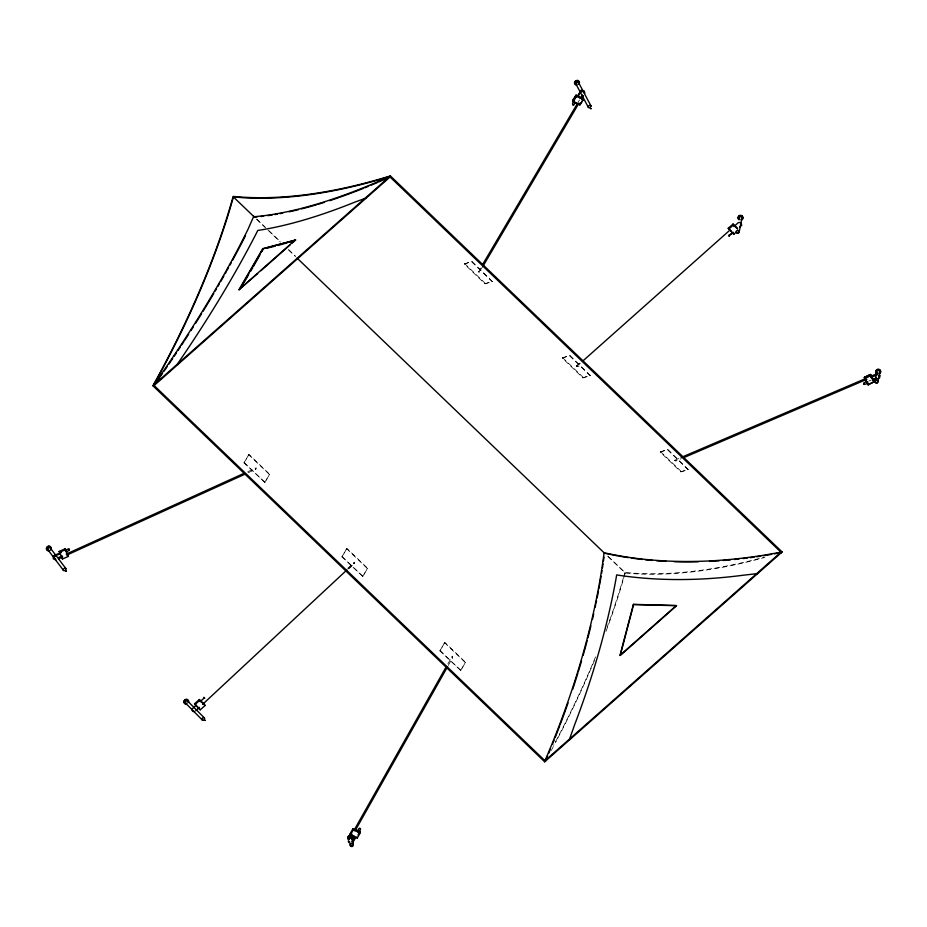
<?xml version="1.0" encoding="UTF-8"?>
<svg xmlns="http://www.w3.org/2000/svg" width="927" height="927" viewBox="0 0 927 927"><rect width="100%" height="100%" fill="white"/><g stroke="black" fill="none" stroke-linecap="round" stroke-linejoin="round"><path stroke-width="0.7" stroke-dasharray="4.63 3.48" d="M607.66 556.212L625.192 573.037L621.055 587.185A740.186 336.756 -46.2 0 1 605.331 633.153M577.66 366.258C573.813 364.728 578.738 369.525 580.812 363.488M464.357 264.033L471.947 261.356L492.341 281.657L484.983 283.824L464.357 264.033L471.947 261.356M484.983 283.824L492.561 281.148M562.295 358.054L569.885 355.377L590.279 375.678L582.921 377.845L562.295 358.054L569.885 355.377M582.921 377.845L590.499 375.168M660.233 452.063L667.822 449.386L688.216 469.688L680.858 471.855L660.233 452.063L667.822 449.386M680.858 471.855L688.448 469.178M452.063 656.397L451.866 657.811L452.515 657.927L452.434 656.165L447.799 663.964M480.534 268.077L478.517 272.55L482.341 267.3M479.41 272.271L479.236 271.53L478.344 271.808M243.998 462.828L248.969 454.404L269.583 474.195L265.041 482.55L243.998 462.828L248.969 454.404M264.612 482.619L269.583 474.195M341.936 556.837L346.907 548.413L367.521 568.205L362.978 576.559L341.936 556.837L346.907 548.413M362.55 576.629L367.521 568.205M439.873 650.847L444.844 642.423L465.458 662.214L460.916 670.569L439.873 650.847L444.844 642.423M460.499 670.638L465.458 662.214M551.298 750.349L553.338 746.594M448.274 665.447L452.515 657.927M577.996 102.538L579.456 100.046M676.189 460.835L674.381 460.464L675.887 460.962L681.368 458.645M354.149 562.318L353.662 563.489L354.311 563.755L354.45 562.191L347.822 568.216M347.776 569.143L354.137 563.222M349.015 568.691L354.311 563.755M576.293 365.968L579.526 363.094M577.081 366.107L580.325 363.222M255.852 467.961L255.11 468.888L255.84 469.247L256.385 467.95L246.64 472.144M247.961 472.816L255.84 469.247M674.566 460.302L679.862 458.031M868.657 381.171L871.195 380.093M625.192 573.037L636.142 573.848A740.186 336.756 -46.2 0 0 764.845 557.44M471.716 261.866L492.341 281.657M569.653 355.875L590.279 375.678M667.602 449.896L688.216 469.688M464.589 263.523L485.203 283.314M562.527 357.544L583.141 377.335M660.464 451.553L681.078 471.345M256.86 219.154L265.029 226.999M269.12 230.916L280.348 241.704M288.529 249.548L295.759 256.501M608.436 556.629L624.925 572.457A739.514 336.443 -46.2 0 0 763.778 557.278M256.559 219.189L266.941 229.154M267.973 230.151L280.429 242.109M288.737 250.081L294.983 256.072M248.54 454.473L269.154 474.265M346.478 548.483L367.092 568.274M444.415 642.492L465.041 662.284M244.427 462.758L265.041 482.55M342.364 556.768L362.978 576.559M440.302 650.777L460.916 670.569M624.925 572.457A739.514 336.443 -46.2 0 1 623.778 576.513M623.396 577.869A739.514 336.443 -46.2 0 1 607.266 626.861M595.563 656.849A739.514 336.443 -46.2 0 1 553.593 745.424M594.381 660.65A740.186 336.756 -46.2 0 1 555.354 742.828"/><path stroke-width="1.39" d="M584.867 93.14L584.114 90.776L581.148 90.313L577.22 96.373M602.469 567.834L603.037 563.848M603.419 561.194L603.998 557.22M757.66 573.581L743.442 575.192A769.63 456.93 -48.3 0 1 620.986 575.586L616.664 574.902L615.76 580.198A769.63 456.93 -48.3 0 1 574.833 724.219L569.143 740.186M875.042 381.75L876.71 371.947M878.031 381.692L879.7 371.889M739.155 232.04L741.913 218.309M780.673 552.816L781.368 552.619L389.618 176.57L375.69 180.672A740.186 336.756 -46.2 0 1 244.38 197.799L233.43 196.987L229.293 211.136A740.186 336.756 -46.2 0 1 162.26 369.305L153.673 385.099L545.424 761.148L545.852 760.349M545.424 761.148L547.625 755.853M548.726 753.211L550.383 749.248M253.789 216.211L248.077 229.166A748.216 227.208 -44.4 0 1 163.708 370.673L153.673 385.099M574.555 101.008C570.719 103.5 573.338 107.81 574.949 102.596M573.546 105.029L572.608 104.45M292.364 242.909L295.609 240.035L262.793 248.633L239.039 289.63L257.683 273.558M295.609 240.035L263.013 248.83L239.259 289.838M261.877 251.507L263.222 249.039M351.785 842.122L354.589 837.093M357.393 832.064C358.309 826.119 363.152 828.043 358.552 832.365M352.631 842.967L355.922 837.081M349.757 837.927L351.889 834.149M354.021 830.36L446.374 666.49M350.754 838.506L352.167 835.992M354.995 830.986L447.567 666.698M253.465 266.397L259.803 255.215M349.792 834.323L352.874 828.912L359.885 831.728L360.336 832.631L357.254 838.031L350.244 835.227L349.792 834.323L354.462 836.189M350.244 835.227L353.326 829.816L352.874 828.912M358.031 834.972L359.885 831.728M575.852 95.354L572.759 100.73L573.118 101.611L580.221 104.612L583.303 99.224L582.956 98.343L575.852 95.354L576.212 96.234L583.303 99.224M573.118 101.611L576.212 96.234M578.506 96.42C578.321 94.172 582.643 88.865 583.767 92.607M243.905 282.735L248.668 274.601M250.719 271.124L252.758 267.636M482.735 264.334L577.254 103.789M580.928 97.567L582.388 95.075M483.071 266.061L579.016 103.094M581.947 98.123L583.407 95.632M241.692 286.397L243.164 283.952M878.831 376.86L878.9 375.389M729.329 236.211C729.236 234.832 726.061 236.663 732.446 233.453M162.584 373.314L154.102 385.516L390.047 176.987L378.807 181.912M576.212 95.342L572.608 100.44L573.025 101.379L579.665 104.821L583.268 99.722L576.212 95.342L583.268 99.722M573.025 101.379L576.629 96.281M195.852 710.638L199.386 707.347M202.573 704.381L346.71 570.128M196.095 705.354L192.028 709.085A2.341 2.063 -26.8 0 0 194.74 711.461M200.174 701.635L204.253 697.904M194.531 703.825L199.34 699.526L204.658 704.671L205.052 705.528L200.244 709.827L194.531 703.825L200.244 709.827M194.925 704.671L199.734 700.372L199.34 699.526M582.492 361.298L729.572 230.417M733.906 226.559L738.216 222.723A2.341 2.039 -22.3 0 1 741.333 224.925M239.039 289.63L295.4 239.826M260.927 270.684L290.197 244.821M152.92 385.759L390.371 175.91L782.121 551.947L544.682 761.809L152.92 385.759A739.514 336.443 -46.2 0 0 233.175 196.42A739.514 336.443 -46.2 0 0 390.371 175.91M728.981 235.84L733.095 232.202M739.723 227.022L741.809 225.191M736.78 231.669L733.871 234.207L728.216 228.274L733.06 224.044L737.255 228.042M728.634 229.212L733.477 224.983L733.06 224.044M864.358 377.567L870.129 374.531L873.686 380.881L874.045 381.762L868.275 384.798L864.358 377.567L868.275 384.798M864.717 378.448L870.488 375.412L870.129 374.531M58.308 557.683L62.26 555.887M66.211 554.103L243.998 473.349M58.795 558.738L62.735 556.953M66.674 555.157L245.331 474.01M61.286 552.365L53.557 555.794L53.268 558.819L56.037 560.001M65.157 550.65C69.722 546.86 71.553 550.765 65.701 551.669M60.649 553.906C58.946 553.975 50.973 557.046 55.504 558.865M59.177 551.438L65.145 548.807L65.539 549.665L59.571 552.283L59.177 551.438L62.468 558.993L68.447 556.362L65.145 548.807M389.618 176.57L377.127 182.051A748.216 227.208 -44.4 0 1 263.175 215.806L254.056 216.779M864.682 377.127L870.662 374.52L871.079 375.458L865.1 378.065L864.682 377.127L867.915 384.589L873.906 381.982L870.662 374.52M681.183 457.463L865.111 378.784M870.407 376.524L877.162 373.627M684.01 457.509L866.872 379.282M870.847 377.579L877.417 374.775M867.915 382.747C863.396 386.605 861.426 382.434 867.382 381.715M872.469 379.56L876.282 377.938M873.107 380.545L879.596 377.799L880.129 375.273M289.896 242.086L294.635 240.614M277.822 245.481L287.219 242.839M360.499 828.865L359.549 828.414M266.095 248.413L275.215 246.13M771.6 554.346L766.015 555.331A748.216 444.218 -48.3 0 1 763.361 555.771M774.393 553.848L781.368 552.619M257.08 216.918L254.485 217.196L233.43 196.987M260.985 216.512L263.592 216.234M616.93 555.412L604.137 552.828L601.843 568.749A748.216 444.218 -48.3 0 1 552.168 743.547L544.995 760.731L780.94 552.202L765.586 554.925A748.216 444.218 -48.3 0 1 616.942 555.389M617.37 555.818L604.566 553.245L297.069 258.077M353.326 829.816L360.336 832.631M733.477 224.983L737.672 228.981M728.216 228.274L731.357 231.275M366.327 197.949L354.809 202.144A769.63 233.708 -44.4 0 1 260.916 229.966L257.799 230.417L255.701 234.577A769.63 233.708 -44.4 0 1 186.188 351.171L177.381 364.137L177.822 364.554M199.734 700.372L205.052 705.528M187.474 700.905L204.172 717.73M185.771 703.326L202.457 720.152M65.863 568.575L50.359 548.054A1.495 1.054 -37 0 0 48.25 548.344A1.495 1.054 -37 0 0 48.424 550.151M47.949 549.838L63.442 570.36M348.726 842.481L348.262 841.067M870.488 375.412L874.045 381.762M578.61 82.642L590.974 105.921M575.899 83.928L588.274 107.208M356.802 837.127L357.254 838.031M68.042 555.516L68.447 556.362M62.074 558.147L62.468 558.993M863.57 383.338L864.022 384.392M873.489 381.043L873.906 381.982M867.498 383.651L867.915 384.589M733.454 233.268L733.871 234.207M579.248 103.882L579.665 104.821M579.862 103.731L580.221 104.612M69.05 549.016L69.479 549.966M349.525 841.554L350.383 845.656M351.692 837.44L353.152 844.497M187.092 703.187A1.495 1.136 -44.8 0 1 185.319 702.689A1.495 1.136 -44.8 0 1 186.617 700.835A1.495 1.136 -44.8 0 1 187.938 701.971M203.778 720.024A1.495 1.136 -44.8 0 1 201.982 719.306A1.495 1.136 -44.8 0 1 203.766 717.614A1.495 1.136 -44.8 0 1 204.334 719.491M186.269 704.207A2.375 1.796 -44.8 0 1 184.543 702.33A2.375 1.796 -44.8 0 1 186.987 700.024A2.375 1.796 -44.8 0 1 188.702 701.901M185.551 703.489A2.375 1.796 -44.8 0 1 183.836 701.612A2.375 1.796 -44.8 0 1 186.269 699.294A2.375 1.796 -44.8 0 1 187.996 701.171M184.635 702.689A1.877 1.425 -44.8 0 1 184.137 702.145M184.056 701.345A1.877 1.425 -44.8 0 1 187.266 700.198M348.934 838.611A1.495 1.472 -11.7 0 1 350.116 836.571A1.495 1.472 -11.7 0 1 351.797 838.193M348.876 839.897A2.375 2.329 -11.7 0 1 348.425 836.629A2.375 2.329 -11.7 0 1 351.75 836.154A2.375 2.329 -11.7 0 1 352.202 839.422M348.819 839.595A2.375 2.329 -11.7 0 1 348.367 836.328A2.375 2.329 -11.7 0 1 351.692 835.853A2.375 2.329 -11.7 0 1 352.144 839.12M351.959 836.907A1.877 1.842 -11.7 0 1 351.727 838.738M349.097 839.109A1.877 1.842 -11.7 0 1 348.506 838.356M348.367 837.417A1.877 1.842 -11.7 0 1 349.502 835.945M64.589 570.661A1.495 1.054 -37 0 1 63.395 569.387A1.495 1.054 -37 0 1 65.574 568.344A1.495 1.054 -37 0 1 65.272 570.325M49.05 550.835A2.375 1.68 -37 0 1 47.173 548.807A2.375 1.68 -37 0 1 50.614 547.162A2.375 1.68 -37 0 1 50.139 550.314M47.335 549.978A2.375 1.68 -37 0 1 47.509 546.71A2.375 1.68 -37 0 1 50.637 547.533M49.803 546.687A1.877 1.321 -37 0 1 49.988 547.382M46.79 548.923A1.877 1.321 -37 0 1 49.212 546.304M739.514 219.154A1.495 1.379 11.4 0 1 739.433 217.022A1.495 1.379 11.4 0 1 741.704 217.381A1.495 1.379 11.4 0 1 740.997 219.386M738.981 219.78A2.375 2.19 11.4 0 1 738.842 216.408A2.375 2.19 11.4 0 1 742.434 216.964A2.375 2.19 11.4 0 1 741.322 220.139M739.097 219.189A2.375 2.19 11.4 0 1 738.68 216.095A2.375 2.19 11.4 0 1 742.006 215.806A2.375 2.19 11.4 0 1 742.423 218.899M738.738 217.022A1.877 1.727 11.4 0 1 739.885 215.69M740.847 215.597A1.877 1.727 11.4 0 1 742.063 218.424M760.731 556.177A748.216 444.218 -48.3 0 1 756.78 556.768M754.149 557.139A748.216 444.218 -48.3 0 1 750.221 557.672M747.371 558.031A748.216 444.218 -48.3 0 1 743.106 558.552M738.854 559.039A748.216 444.218 -48.3 0 1 734.613 559.479M730.383 559.885A748.216 444.218 -48.3 0 1 723.373 560.487M719.178 560.789A748.216 444.218 -48.3 0 1 709.468 561.356M698.46 561.762A748.216 444.218 -48.3 0 1 674.126 561.692M666.142 561.368A748.216 444.218 -48.3 0 1 656.675 560.777M652.365 560.429A748.216 444.218 -48.3 0 1 645.238 559.757M642.399 559.456A748.216 444.218 -48.3 0 1 631.171 558.031M628.39 557.625A748.216 444.218 -48.3 0 1 618.738 556.049M782.121 551.947A739.514 336.443 -46.2 0 1 779.48 552.759M377.556 182.48A748.216 227.208 -44.4 0 1 371.171 185.168M368.633 186.211A748.216 227.208 -44.4 0 1 364.856 187.752M363.593 188.262A748.216 227.208 -44.4 0 1 353.639 192.144M352.411 192.619A748.216 227.208 -44.4 0 1 340.255 197.057M338.911 197.532A748.216 227.208 -44.4 0 1 329.676 200.661M324.473 202.329A748.216 227.208 -44.4 0 1 318.054 204.311M316.791 204.682A748.216 227.208 -44.4 0 1 301.356 208.934M298.61 209.618A748.216 227.208 -44.4 0 1 289.178 211.808M282.584 213.164A748.216 227.208 -44.4 0 1 279.989 213.662M277.405 214.137A748.216 227.208 -44.4 0 1 274.855 214.577M272.132 215.018A748.216 227.208 -44.4 0 1 267.845 215.655M602.029 570.568A748.216 444.218 -48.3 0 1 601.577 573.396M601.113 576.212A748.216 444.218 -48.3 0 1 599.63 584.717M599.363 586.142A748.216 444.218 -48.3 0 1 598.877 588.761M598.378 591.391A748.216 444.218 -48.3 0 1 597.092 597.985M596.548 600.626A748.216 444.218 -48.3 0 1 596.003 603.268M595.725 604.589A748.216 444.218 -48.3 0 1 595.157 607.243M593.697 613.871A748.216 444.218 -48.3 0 1 592.48 619.201M590.905 625.864A748.216 444.218 -48.3 0 1 587.88 637.915M587.173 640.592A748.216 444.218 -48.3 0 1 583.118 655.401M581.565 660.8A748.216 444.218 -48.3 0 1 578.332 671.635M577.915 672.99A748.216 444.218 -48.3 0 1 572.701 689.282M568.066 702.909A748.216 444.218 -48.3 0 1 560.07 724.879M559.584 726.154A748.216 444.218 -48.3 0 1 555.146 737.602M554.137 740.14A748.216 444.218 -48.3 0 1 552.596 743.964M546.073 759.283A739.514 336.443 -46.2 0 1 544.682 761.809M245.493 235.609A748.216 227.208 -44.4 0 1 232.654 260.151M231.298 262.642A748.216 227.208 -44.4 0 1 229.931 265.134M228.552 267.636A748.216 227.208 -44.4 0 1 227.161 270.151M226.512 271.31A748.216 227.208 -44.4 0 1 225.215 273.616M223.917 275.933A748.216 227.208 -44.4 0 1 220.603 281.75M219.259 284.079A748.216 227.208 -44.4 0 1 217.903 286.42M216.547 288.76A748.216 227.208 -44.4 0 1 215.168 291.113M213.789 293.465A748.216 227.208 -44.4 0 1 203.071 311.275M201.599 313.674A748.216 227.208 -44.4 0 1 195.609 323.291M193.314 326.918A748.216 227.208 -44.4 0 1 191.008 330.557M188.668 334.195A748.216 227.208 -44.4 0 1 184.74 340.29M183.94 341.507A748.216 227.208 -44.4 0 1 181.727 344.89M180.244 347.161A748.216 227.208 -44.4 0 1 177.996 350.557M176.489 352.828A748.216 227.208 -44.4 0 1 174.218 356.235M172.689 358.517A748.216 227.208 -44.4 0 1 168.83 364.218M167.277 366.501A748.216 227.208 -44.4 0 1 164.137 371.09M576.918 84.427A1.495 1.031 -28 0 1 575.957 83.163A1.495 1.031 -28 0 1 578.031 82.179A1.495 1.031 -28 0 1 578.274 83.789M590.024 107.52A1.495 1.031 -28 0 1 588.216 107.034A1.495 1.031 -28 0 1 589.711 105.446A1.495 1.031 -28 0 1 590.997 106.489M576.733 85.099A2.375 1.634 -28 0 1 575.203 83.094A2.375 1.634 -28 0 1 578.494 81.53A2.375 1.634 -28 0 1 578.877 84.079M576.2 84.102A2.375 1.634 -28 0 1 574.555 82.41A2.375 1.634 -28 0 1 577.254 80.464A2.375 1.634 -28 0 1 578.9 82.155M575.343 83.279A1.877 1.286 -28 0 1 576.061 80.788A1.877 1.286 -28 0 1 578.274 81.889M877.498 373.187A1.495 1.437 9.7 0 1 877.023 371.009A1.495 1.437 9.7 0 1 879.317 370.962A1.495 1.437 9.7 0 1 878.993 373.152M877.093 373.917A2.375 2.283 9.7 0 1 876.339 370.487A2.375 2.283 9.7 0 1 879.978 370.406A2.375 2.283 9.7 0 1 879.456 373.871M876.258 372.677A2.375 2.283 9.7 0 1 878.193 369.213A2.375 2.283 9.7 0 1 880.372 372.596M876.641 370.499A1.877 1.808 9.7 0 1 879.897 370.429M633.396 604.358L620.001 655.319L676.362 605.505L633.396 604.358M633.604 604.566L620.221 655.516L676.571 605.713L633.604 604.566M876.003 382.399L876.768 382.805L876.003 382.399M203.847 697.428L204.612 698.286L203.847 697.428M65.701 571.217L66.431 571.206L65.701 571.217M351.553 845.447L352.237 845.957L351.553 845.447M204.508 720.291L205.18 720.406L204.508 720.291M737.081 232.77L737.765 233.291L737.081 232.77M590.429 108.494L591.125 108.621L590.429 108.494M350.858 846.247A1.495 1.472 -11.7 0 0 353.257 845.25A1.495 1.472 -11.7 0 0 351.182 843.721A1.495 1.472 -11.7 0 0 350.858 846.247M736.281 232.283A1.495 1.379 11.4 0 0 738.854 232.689A1.495 1.379 11.4 0 0 737.88 230.441A1.495 1.379 11.4 0 0 736.281 232.283M875.262 382.469A1.495 1.437 9.7 0 0 877.857 382.422A1.495 1.437 9.7 0 0 876.49 380.279A1.495 1.437 9.7 0 0 875.262 382.469"/></g></svg>
